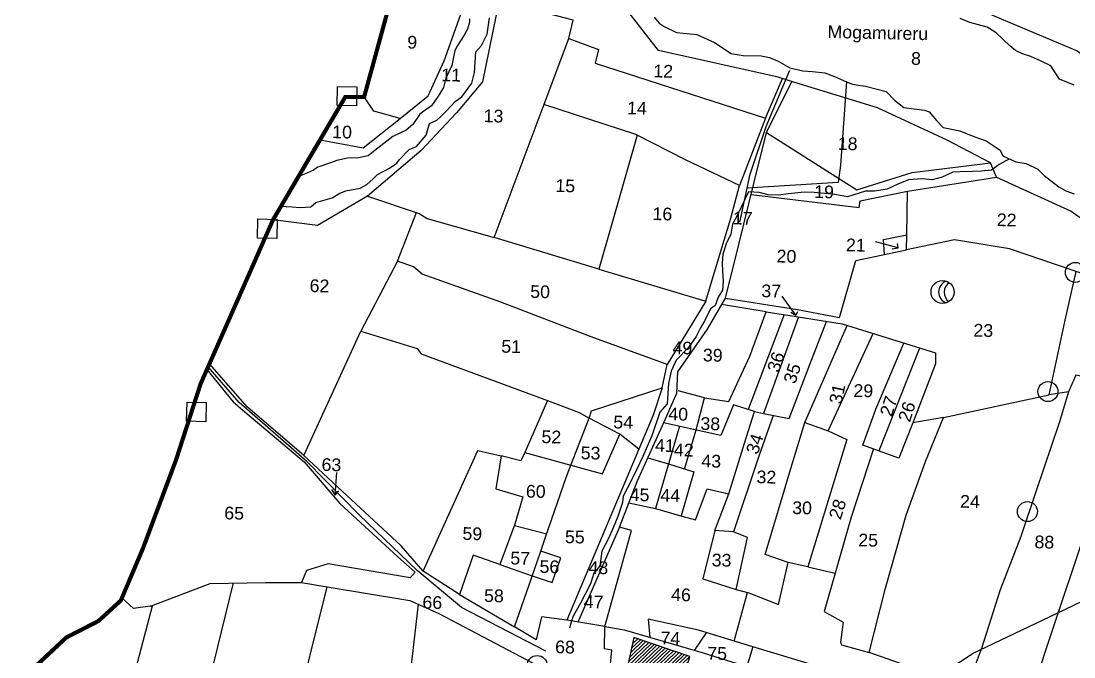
# Model space of a CAD drawing. Header units: inches. Extents: x 207754 to 212786, y 1603154 to 1608628.
# Drawn here: x 209964 to 211207, y 1606681 to 1607432 of the extents above; entities that cross this region are included whole.
import ezdxf

# ---------------------------------------------------------------- set-up
doc = ezdxf.new("R2010")
doc.units = ezdxf.units.IN
doc.header["$LTSCALE"] = 15
doc.header["$MEASUREMENT"] = 0
for name, color, linetype in [('BOUNDRY STONES', 240, 'Continuous'), ('PLOTS', 7, 'Continuous'), ('PLOTS NO', 7, 'Continuous'), ('ROADS', 1, 'Continuous'), ('STREAMS', 4, 'Continuous'), ('VILLAGE', 7, 'Continuous'), ('VILLAGE BOUNDRY', 5, 'Continuous'), ('wells', 7, 'Continuous')]:
    doc.layers.add(name, color=color, linetype=linetype)
doc.styles.get("Standard").update_dxf_attribs({"font": 'arial.ttf'})

msp = doc.modelspace()

# ---------------------------------------------------------------- hatches: boundary and pattern name
at = {"layer": 'VILLAGE'}
h = msp.add_hatch(dxfattribs=at)
h.set_pattern_fill('ANSI31', color=30, scale=24.297688, angle=-1.2767)
h.set_pattern_definition([(43.723261, (193513.5276, 1597190.7028), (-2.09924695, 2.19495167), [])])
h.paths.add_polyline_path([(210680.1, 1606670.2), (210703.3, 1606666.1), (210698.2, 1606637.9), (210738.9, 1606626.8), (210753.9, 1606682), (210687.9, 1606704.3)])

# ---------------------------------------------------------------- linework, layer by layer
at = {"layer": 'BOUNDRY STONES', "color": 1}
for points in [[(210338.1, 1607354.8), (210360.7, 1607354.3), (210360.2, 1607331.8), (210337.6, 1607332.3)], [(210244.1, 1607198.4), (210266.7, 1607197.8), (210266.2, 1607175.3), (210243.6, 1607175.8)], [(210160.4, 1606982.1), (210183, 1606981.6), (210182.5, 1606959), (210159.9, 1606959.5)]]:
    msp.add_lwpolyline(points, close=True, dxfattribs=at)
for centre in [(211208.9, 1607135.3), (211176.5, 1606994.6), (211152.3, 1606853), (210573.6, 1606671.3)]:
    msp.add_circle(centre, 11.8, dxfattribs=at)
at = {"layer": 'PLOTS'}
for points in [[(211115.6, 1607247.7), (211108.7, 1607264.5), (211057.6, 1607291.4), (210975.4, 1607329.5), (210877.8, 1607359.6), (210857.9, 1607365.7), (210717, 1607397.2), (210675.2, 1607450.6), (210596.9, 1607487.4), (210567.4, 1607525.3), (210565.6, 1607527.6), (210542.6, 1607509.6), (210528.8, 1607456.8), (210509, 1607360.3), (210478.5, 1607323.5), (210436.6, 1607279.3), (210373.5, 1607225.1), (210314.4, 1607190.7), (210261.8, 1607197.2)], [(210411.8, 1607317), (210444.9, 1607343.5), (210463.9, 1607384.8), (210485, 1607444.4), (210483.7, 1607465.8), (210477.7, 1607498.6), (210447.8, 1607511), (210419.9, 1607527.2)], [(210373.5, 1607225.1), (210434.4, 1607204.9), (210443.9, 1607198.9), (210522.7, 1607176.3), (210580.6, 1607330.6), (210611, 1607411.3), (210616, 1607432.8), (210528.5, 1607455.6)], [(211106.4, 1607440.8), (211211.1, 1607396.8), (211291.9, 1607339.4), (211369.2, 1607281.1), (211380.7, 1607273.6), (211317.5, 1607226.4), (211251.7, 1607173.9), (211229.9, 1607129.6), (211207.5, 1607137.2), (211131.2, 1607163.1), (211066.2, 1607173.9), (211009.4, 1607161.9), (211009.8, 1607179.8), (211010.9, 1607231.2), (211115.6, 1607247.7), (211203.9, 1607207.5), (211251.7, 1607173.9)], [(210611, 1607411.3), (210645.9, 1607398.2), (210641.9, 1607382.1), (210843.3, 1607317.5), (210863.4, 1607364)], [(210670.7, 1606834.5), (210691.7, 1606888.4), (210725, 1606962.4), (210738.6, 1606992.6), (210739.6, 1607018), (210774.5, 1607068.2), (210795.9, 1607105), (210811.5, 1607168.1), (210829.3, 1607240.1), (210844.2, 1607300.2), (210874.2, 1607360.7)], [(210317.4, 1607291.7), (210368.3, 1607282.3), (210411.8, 1607317), (210380.7, 1607325.5), (210369.4, 1607342.4)], [(210843.3, 1607317.5), (210812.3, 1607237.8), (210748.9, 1607268.1), (210690.1, 1607298.2), (210581.7, 1607333.5)], [(210691.7, 1607297.4), (210661.8, 1607192.5), (210647.4, 1607141.8), (210646.6, 1607139.2), (210522.7, 1607176.3)], [(210844.2, 1607300.2), (210950.9, 1607232.9), (211016.1, 1607253.1), (211108.7, 1607264.5)], [(210646.6, 1607139.2), (210772.9, 1607101.5), (210781.5, 1607130.3), (210802.1, 1607199.1), (210812.3, 1607237.8)], [(210826.1, 1607227.3), (210953.7, 1607211.9), (210954.7, 1607219.8), (211010.9, 1607231.2)], [(210772.9, 1607101.5), (210727, 1607026.6), (210637.4, 1607059.2), (210530.7, 1607100.1), (210437.8, 1607133.1), (210427.7, 1607141.8), (210408.8, 1607148.5), (210431.4, 1607205.9)], [(210983.5, 1607156.5), (210982.4, 1607174.3), (211009.8, 1607179.8)], [(210795.9, 1607105), (210880.9, 1607091.3), (210930.6, 1607081.9), (210949.8, 1607149.4), (211009.4, 1607161.9)], [(210408.8, 1607148.5), (210365.7, 1607065.8), (210432, 1607045.3), (210436.6, 1607039.3), (210585.7, 1606984), (210623.3, 1606970), (210634.9, 1606963.4), (210637.6, 1606971.9), (210721.1, 1606998.9), (210727, 1607026.6)], [(211053.4, 1606964.1), (211177.9, 1606990.7), (211197, 1607078.9), (211209.8, 1607136.4)], [(210771.2, 1606987.3), (210799.7, 1606982.9), (210824.8, 1607036.3), (210844.1, 1607088.8), (210791.3, 1607097.2)], [(210865.1, 1607085.4), (210822.7, 1606973.4)], [(210844.1, 1607088.8), (210871.7, 1607084.4), (210933.7, 1607074.5), (211043.6, 1607040.2), (211043.9, 1607027.2), (211016.9, 1606957.8), (211000.7, 1606916.2), (210958.2, 1606931.5), (210973.5, 1606973.7), (211006.4, 1607051.8)], [(210830.2, 1606971), (210840.6, 1606968.9), (210871, 1606962.8), (210897.4, 1607031.5), (210915.1, 1607077.5)], [(210882, 1607082.7), (210840.6, 1606968.9)], [(210298.1, 1606919.1), (210365.7, 1607065.8)], [(210808.7, 1606761), (210823.4, 1606757), (210858.5, 1606743.2), (210869.7, 1606792.7), (210842.6, 1606802.5), (210873.2, 1606903.8), (210889.7, 1606958.3), (210939.5, 1607072.7)], [(210889.7, 1606958.3), (210917.2, 1606948.1), (210970.1, 1607063.2)], [(211025, 1607046), (210977, 1606924.8)], [(210439, 1606782.8), (210413.3, 1606812.5), (210343.4, 1606877.2), (210298.1, 1606919.1), (210231.9, 1606976.1), (210186.8, 1607027.3)], [(211369.2, 1607029.8), (211355.5, 1606979.6), (211277.8, 1606999.8), (211209.6, 1607014), (211200.6, 1606994.4), (211177.9, 1606990.7)], [(210183.9, 1607020.8), (210214.9, 1606982.5), (210231.2, 1606968.5), (210248.1, 1606954.1), (210298.6, 1606911.6), (210340.6, 1606862.4), (210409.3, 1606799.7), (210429.5, 1606781.3), (210423.6, 1606774.9), (210326.8, 1606791.5), (210301.2, 1606783.3), (210295.5, 1606769.1), (210325.8, 1606764.1), (210423.3, 1606748.2), (210457.7, 1606732.6), (210494.9, 1606713), (210575.6, 1606670.4)], [(210721.1, 1606998.9), (210710.5, 1606966.9), (210693.6, 1606926.7), (210671.3, 1606944.4), (210634.9, 1606963.4)], [(211102.6, 1606460.1), (211172, 1606683.5), (211229.2, 1606854.4), (211277.9, 1606999.8)], [(210747.7, 1606903.2), (210761.2, 1606949.3), (210771.2, 1606987.3), (210740, 1606995.6)], [(211200.6, 1606994.4), (211189.9, 1606957.8), (211162.8, 1606877.5), (211144.6, 1606823.6), (211120, 1606760.6), (211097.9, 1606691.5), (211080.7, 1606646), (210965.6, 1606686.5)], [(210585.7, 1606984), (210558.9, 1606922.9), (210613.5, 1606907.9), (210634.9, 1606963.4)], [(210681.9, 1606863.2), (210713.2, 1606856.6), (210744.3, 1606847.7), (210760.4, 1606843.1), (210774.4, 1606879.9), (210799.9, 1606874), (210818.5, 1606933.6), (210830.2, 1606971), (210805.3, 1606978.8), (210790.3, 1606942.9), (210722.9, 1606957.7)], [(210852.3, 1606966.5), (210835.1, 1606918.5), (210805.3, 1606828.9), (210783.5, 1606830.8), (210799.9, 1606874)], [(210970.6, 1606927.1), (210944.1, 1606846.5), (210925.3, 1606780.2), (210912.5, 1606735), (210935, 1606722.5), (210931.6, 1606698.7), (210933, 1606695.8), (210965.6, 1606686.5), (210984.9, 1606762.5), (211009, 1606848.6), (211032, 1606912), (211053.4, 1606964.1), (211016.9, 1606957.8)], [(210741.5, 1606953.6), (210713.2, 1606856.6)], [(210613.5, 1606907.9), (210650.9, 1606897.6), (210671.3, 1606944.4)], [(210917.2, 1606948.1), (210939.2, 1606937.9), (210912.7, 1606851.8), (210893, 1606787.8), (210869.7, 1606792.7)], [(210482, 1606755.2), (210439, 1606782.8), (210503.7, 1606925.1), (210531.1, 1606918.7)], [(210693.6, 1606926.7), (210663, 1606853.9), (210628.5, 1606771.8), (210608.7, 1606724.8), (210578.8, 1606728.8), (210572.4, 1606701.7), (210547, 1606717), (210566.9, 1606774.5), (210577.5, 1606805.2), (210584, 1606824), (210608, 1606893.3), (210613.5, 1606907.9)], [(210558.9, 1606922.9), (210554.5, 1606912.8), (210531.1, 1606918.7), (210524.9, 1606879.7), (210556.8, 1606870.5), (210547.4, 1606838), (210529.7, 1606790.6), (210567.9, 1606777.3), (210591.3, 1606769.2), (210601.4, 1606798.3), (210577.9, 1606806.4)], [(210704.3, 1606916.5), (210728.6, 1606909.4), (210758.5, 1606899.8), (210743.7, 1606847.9)], [(210584.9, 1606826.4), (210546.7, 1606836.2)], [(210653.7, 1606717.2), (210684.9, 1606830.6), (210670.7, 1606834.5), (210621.7, 1606722.6)], [(210783.5, 1606830.8), (210769.3, 1606773.8), (210808.7, 1606761), (210821.9, 1606822.4), (210805.3, 1606828.9)], [(210529.7, 1606790.6), (210498.2, 1606801.5), (210482, 1606755.2), (210547, 1606717)], [(210893, 1606787.8), (210925.3, 1606780.2)], [(210214.9, 1606768.7), (210177.4, 1606616.1), (210149.1, 1606517.2), (210136, 1606442.7), (210091.8, 1606327.5), (210061.1, 1606247.5), (210049.7, 1606212.6)], [(210089.5, 1606217.3), (210138.6, 1606348), (210170.6, 1606449.5), (210248.8, 1606433.8), (210273.4, 1606533.4), (210285.4, 1606601.3), (210325.8, 1606764.1)], [(210117.1, 1606741.2), (210187.8, 1606768.2), (210253.1, 1606769.3), (210295.5, 1606769.1)], [(210060.3, 1606490.4), (210084.9, 1606610.5), (210119.7, 1606741.6), (210097.1, 1606738.4), (210083.5, 1606751)], [(210806, 1606700.1), (210821.7, 1606757.5)], [(210433, 1606743.8), (210422, 1606648.3), (210385.8, 1606508.1), (210356.7, 1606376.4)], [(210828.3, 1606693.3), (210764, 1606712.9), (210704.6, 1606725.9), (210706.7, 1606704.5)], [(210660, 1606672.7), (210661.8, 1606689.3), (210653.1, 1606691), (210653.7, 1606717.2), (210608.7, 1606724.8)], [(210653.7, 1606717.2), (210676.2, 1606713.4), (210703.3, 1606705.5), (210769.5, 1606686.2), (210817.3, 1606671.4), (210909.3, 1606642.9), (210910.3, 1606668.4), (210828.3, 1606693.3), (210821.3, 1606670.2)], [(210759.5, 1606689.1), (210773.4, 1606710)]]:
    msp.add_lwpolyline(points, dxfattribs=at)
at = {"layer": 'PLOTS NO'}
for points in [[(210999.8, 1607164.1), (210973.1, 1607171.3)], [(210992.8, 1607163.1), (210999.8, 1607164.1), (210999, 1607169.2)], [(210878.9, 1607084.9), (210862.9, 1607107.4)], [(210872.9, 1607088.5), (210878.9, 1607084.9), (210881.5, 1607089.3)], [(210335.2, 1606872.3), (210337.1, 1606899.3)], [(210330.8, 1606878.9), (210335.2, 1606872.3), (210339.6, 1606877.6)]]:
    msp.add_lwpolyline(points, dxfattribs=at)
at = {"layer": 'ROADS', "color": 1}
for points in [[(210813, 1607194.4), (210825.2, 1607251.3), (210843.9, 1607307.4), (210871.9, 1607373.8)], [(210938.8, 1607360), (210931.7, 1607261.7), (210929.1, 1607241.5), (210821.6, 1607234.8)], [(210583.7, 1606688.2), (210484.4, 1606739.9), (210432.1, 1606783.6), (210364.1, 1606848.8), (210301.8, 1606912.2), (210222.1, 1606981.7), (210185.3, 1607023.9)], [(211219.8, 1606402.9), (211205.9, 1606410.3), (211176.2, 1606422.2), (211155.2, 1606437.7), (211140.6, 1606440.7), (211132.2, 1606444.4), (211120.5, 1606450.1), (211106.3, 1606453.5), (211089, 1606465.2), (211056, 1606478.4), (211040, 1606487.7), (211034.9, 1606489.9), (211008.2, 1606507.5), (210970.7, 1606538.9), (210978.9, 1606552.3), (211014.3, 1606584.6), (211038.5, 1606640.2), (211059.4, 1606666.9), (211088.1, 1606685.8), (211186.6, 1606732.8), (211278.9, 1606777.1)]]:
    msp.add_lwpolyline(points, dxfattribs=at)
at = {"layer": 'STREAMS', "color": 4}
for points in [[(210270.4, 1607213.3), (210284.3, 1607212.5), (210294, 1607212), (210306.5, 1607212.7), (210312.2, 1607217.9), (210331.5, 1607223.2), (210340.7, 1607228.8), (210347.9, 1607231.7), (210364.9, 1607234.5), (210372.4, 1607239.2), (210380, 1607245.8), (210385, 1607251), (210399.5, 1607258.3), (210408, 1607264.1), (210411.3, 1607268.4), (210422.6, 1607280.5), (210431.2, 1607284), (210442.6, 1607297.2), (210446.7, 1607311.1), (210455.1, 1607315.1), (210460.1, 1607319.1), (210466.5, 1607325.9), (210476.7, 1607337), (210484.7, 1607342.4), (210496.4, 1607358.8), (210499.5, 1607371.1), (210501.4, 1607395.6), (210508.1, 1607402.9), (210514.6, 1607416.4), (210517.4, 1607435.9)], [(210493.9, 1607434.5), (210493.6, 1607430.6), (210491.3, 1607422.3), (210487.5, 1607415.3), (210479.8, 1607403.2), (210476.6, 1607397), (210472.8, 1607379.6), (210465.9, 1607364.4), (210462.9, 1607353.6), (210456.9, 1607343.1), (210448.8, 1607332), (210441.5, 1607326.6), (210435.1, 1607321.9), (210426.7, 1607309.7), (210418.9, 1607303.1), (210403.2, 1607295.8), (210382, 1607279.2), (210374, 1607272.7), (210362.8, 1607270.4), (210349.6, 1607270), (210337.2, 1607267.5), (210329.8, 1607264.4), (210314.7, 1607259.3), (210309.8, 1607256), (210299, 1607251.4), (210291.3, 1607248.1)], [(210711.7, 1607436.5), (210717.5, 1607429.4), (210723.5, 1607425.4), (210738.2, 1607418.6), (210762, 1607415.9), (210783, 1607406.8), (210802.6, 1607393.6), (210816.7, 1607391.4), (210838, 1607391), (210847.9, 1607388.9), (210858, 1607384.7), (210871.8, 1607376.8), (210887.4, 1607373.2), (210898.8, 1607372.5), (210913.3, 1607371), (210924.6, 1607366.3), (210938.8, 1607360), (210945.9, 1607357.3), (210952.6, 1607356.2), (210961.2, 1607354.9), (210985.7, 1607348.9), (210995.5, 1607338.7), (211006.4, 1607330), (211030.8, 1607326.8), (211036.3, 1607324.9), (211044.9, 1607314.7), (211052.9, 1607306.4), (211072.4, 1607302.2), (211089, 1607295.6), (211103.7, 1607290.5), (211120.2, 1607279.5), (211123.3, 1607272.8), (211138.8, 1607265.8), (211150.9, 1607263.7), (211164.5, 1607257.1), (211172.1, 1607249.5), (211189.3, 1607236.1), (211197.6, 1607231.5), (211207.4, 1607228)], [(211207.4, 1607356.4), (211190.2, 1607363.3), (211180.1, 1607379.2), (211168.7, 1607384.5), (211156.4, 1607390.1), (211146.6, 1607393.4), (211138.4, 1607397.2), (211131.4, 1607402.6), (211115.5, 1607418.1), (211104.9, 1607424.9), (211084.5, 1607430.3), (211073.1, 1607434.9)], [(211130.8, 1607268.9), (211126.7, 1607266.8), (211119, 1607262.6), (211110, 1607255.8), (211097.6, 1607254.8), (211087.4, 1607254.2), (211073, 1607254), (211064.1, 1607253.5), (211051.6, 1607247.7), (211039.8, 1607244.4), (211028.2, 1607245.9), (211012, 1607244.5), (210999.2, 1607239.5), (210986.7, 1607233.5), (210971.7, 1607231), (210961.3, 1607231), (210940, 1607224.3), (210925.1, 1607227.4), (210900.6, 1607229.5), (210889, 1607229.8), (210869.7, 1607227.9), (210858.5, 1607226.4), (210846.1, 1607226.7), (210835.5, 1607229.7), (210822.9, 1607230.2), (210810, 1607203.3), (210804.1, 1607192.2), (210802.2, 1607180.5), (210796.7, 1607168.9), (210792.8, 1607156.8), (210792.1, 1607146.3), (210792.3, 1607136.6), (210793.3, 1607124.9), (210792.2, 1607114.4), (210787.2, 1607106), (210783.7, 1607096.4), (210778.3, 1607092.2), (210771.5, 1607078.6), (210766.5, 1607069.8), (210761.4, 1607059.8), (210752.2, 1607046.7), (210737.7, 1607031.6), (210731.7, 1607018.8), (210728.6, 1607004.3), (210727.2, 1606980.1), (210718.5, 1606970.2), (210708.9, 1606942.3), (210703.4, 1606929.9), (210698.3, 1606917.9), (210691, 1606902.3), (210685.5, 1606890.7), (210675, 1606871.1), (210674.3, 1606863.6), (210668.7, 1606847.1), (210663.2, 1606833.9), (210657.6, 1606820.3), (210650, 1606806.3), (210647.6, 1606789), (210640.5, 1606780.2), (210636.6, 1606767.8), (210624.7, 1606744.8), (210616.2, 1606729.6), (210614.1, 1606724), (210611.9, 1606715.5)]]:
    msp.add_lwpolyline(points, dxfattribs=at)
at = {"layer": 'VILLAGE', "color": 30}
msp.add_lwpolyline([(210680.1, 1606670.2), (210703.3, 1606666.1), (210698.2, 1606637.9), (210738.9, 1606626.8), (210753.9, 1606682), (210687.9, 1606704.3), (210680.1, 1606670.2)], dxfattribs=at)
at = {"layer": 'VILLAGE BOUNDRY'}
msp.add_lwpolyline([(209966.9, 1606656.8, 4.86, 4.86, 0), (210017.9, 1606704.4, 4.86, 4.86, 0), (210055.8, 1606723.8, 4.86, 4.86, 0), (210082.2, 1606748, 4.86, 4.86, 0), (210108.4, 1606809.7, 4.86, 4.86, 0), (210147.2, 1606913.4, 4.86, 4.86, 0), (210176.4, 1607003.8, 4.86, 4.86, 0), (210221.9, 1607106.8, 4.86, 4.86, 0), (210261.8, 1607197.2, 4.86, 4.86, 0), (210328.4, 1607310.5, 4.86, 4.86, 0), (210347.1, 1607342.2, 4.86, 4.86, 0), (210369.4, 1607342.4, 4.86, 4.86, 0), (210403.8, 1607468, 4.86, 4.86, 0)], format="xyseb", dxfattribs=at)
at = {"layer": 'wells', "color": 0}
msp.add_circle((211052.1, 1607112.1), 13.6, dxfattribs=at)
for centre, start, end in [((211061.1, 1607112.2), 109.888, 251.3113), ((211067.6, 1607111.8), 123.8119, 234.0755)]:
    msp.add_arc(centre, 13.6, start, end, dxfattribs=at)

# ---------------------------------------------------------------- texts
at = {"layer": 'PLOTS NO'}
for s, rotation, p in [('Mogamureru', 358.7233, (210916.2, 1607412)), ('9', 358.7233, (210420.2, 1607399.5)), ('8', 358.7233, (211014.8, 1607380.4)), ('11', 358.7233, (210460.3, 1607361)), ('12', 358.7233, (210710.6, 1607365.5)), ('14', 358.7233, (210679.6, 1607321.9)), ('13', 358.7233, (210510.3, 1607312.7)), ('10', 358.7233, (210331.6, 1607293.8)), ('18', 358.7233, (210928.3, 1607280)), ('15', 358.7233, (210595, 1607230.3)), ('19', 358.7233, (210900.5, 1607223.1)), ('16', 358.7233, (210709.6, 1607197.1)), ('17', 358.7233, (210804.5, 1607192)), ('22', 358.7233, (211116, 1607190)), ('21', 358.7233, (210938, 1607160.3)), ('20', 358.7233, (210856.1, 1607147.1)), ('62', 358.7233, (210304.9, 1607112.2)), ('50', 358.7233, (210565.3, 1607105.3)), ('37', 358.7233, (210838.1, 1607106.1)), ('23', 358.7233, (211088.4, 1607059.6)), ('51', 358.7233, (210531.2, 1607040.6)), ('49', 358.7233, (210733.3, 1607038.9)), ('39', 358.7233, (210769.1, 1607030.3)), ('36', 72.2733, (210858.9, 1607016.3)), ('35', 72.2733, (210878.2, 1607002.7)), ('31', 77.8764, (210932.7, 1606979)), ('29', 358.7233, (210946.8, 1606988.4)), ('27', 72.2733, (210992, 1606964.1)), ('40', 358.7233, (210728.3, 1606960.8)), ('26', 72.2733, (211013.5, 1606957.6)), ('54', 358.7233, (210663.4, 1606951.2)), ('38', 358.7233, (210766.2, 1606949.5)), ('52', 358.7233, (210578.6, 1606933.9)), ('41', 358.7233, (210712.6, 1606923.8)), ('34', 72.2733, (210834, 1606919.5)), ('53', 358.7233, (210624.9, 1606914.9)), ('42', 358.7233, (210734.9, 1606918.4)), ('63', 358.7233, (210319, 1606901.1)), ('43', 358.7233, (210767.3, 1606905.3)), ('32', 358.7233, (210832.4, 1606886.5)), ('60', 358.7233, (210560.2, 1606869.6)), ('45', 358.7233, (210682.7, 1606865.6)), ('44', 358.7233, (210718.9, 1606864.8)), ('30', 358.7233, (210874.5, 1606850.2)), ('28', 72.2733, (210931.7, 1606842.5)), ('24', 358.7233, (211072.6, 1606857.6)), ('65', 358.7233, (210204.2, 1606843.9)), ('59', 358.7233, (210485.3, 1606819.7)), ('55', 358.7233, (210606.3, 1606815.8)), ('25', 358.7233, (210952.5, 1606812)), ('88', 358.7233, (211160.5, 1606809.8)), ('57', 358.7233, (210541.8, 1606790.7)), ('33', 358.7233, (210779.5, 1606788.4)), ('56', 358.7233, (210576.3, 1606780.7)), ('48', 358.7233, (210634.1, 1606779.6)), ('46', 358.7233, (210731.6, 1606747.6)), ('66', 358.7233, (210438.1, 1606738.5)), ('58', 358.7233, (210510.8, 1606746.4)), ('47', 358.7233, (210628.5, 1606739.2)), ('68', 358.7233, (210594.7, 1606685.9)), ('74', 358.7233, (210719.1, 1606696.3)), ('75', 358.7233, (210774.3, 1606678.4))]:
    msp.add_text(s, height=15, rotation=rotation, dxfattribs=at).set_placement(p)

doc.saveas('drawing.dxf')
